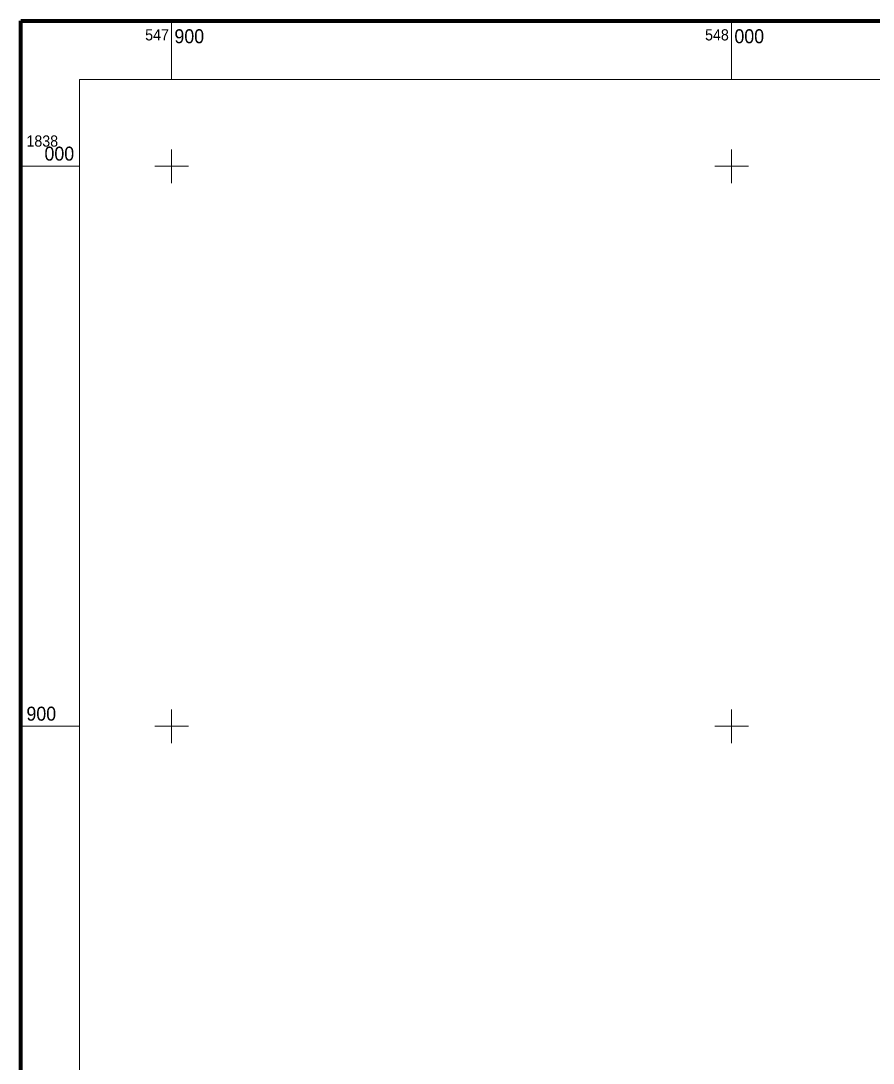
# Model space of a CAD drawing. Header units: metres. Extents: x 547873 to 548420, y 1837499 to 1838035.
# Drawn here: x 547873.1 to 548025.3, y 1837839.8 to 1838026 of the extents above; entities that cross this region are included whole.
import ezdxf
from ezdxf.enums import TextEntityAlignment as Align

# ---------------------------------------------------------------- set-up
doc = ezdxf.new("R2010")
doc.units = ezdxf.units.M
doc.header["$LTSCALE"] = 0.2
doc.layers.add('63', color=7, linetype='Continuous', lineweight=13)

msp = doc.modelspace()

# ---------------------------------------------------------------- linework, layer by layer
at = {"layer": '63'}
for p, q in [((547900, 1838015.46), (547900, 1838025.96)), ((548000, 1838015.46), (548000, 1838025.96)), ((547900, 1837997), (547900, 1838003)), ((548000, 1837997), (548000, 1838003)), ((547883.57, 1838000), (547873.07, 1838000)), ((547897, 1838000), (547903, 1838000)), ((547997, 1838000), (548003, 1838000)), ((547900, 1837897), (547900, 1837903)), ((548000, 1837897), (548000, 1837903)), ((547883.57, 1837900), (547873.07, 1837900)), ((547897, 1837900), (547903, 1837900)), ((547997, 1837900), (548003, 1837900))]:
    msp.add_line(p, q, dxfattribs=at)
at = {"layer": '63', "lineweight": 70}
msp.add_lwpolyline([(547873.07, 1838025.96), (548419.85, 1838025.96), (548419.85, 1837499.44), (547873.07, 1837499.44)], close=True, dxfattribs=at)
at = {"layer": '63'}
msp.add_lwpolyline([(547883.57, 1838015.46), (548409.35, 1838015.46), (548409.35, 1837509.94), (547883.57, 1837509.94)], close=True, dxfattribs=at)

# ---------------------------------------------------------------- texts
at = {"layer": '63', "width": 0.95}
for s, height, p in [('547', 2, (547899.51, 1838022.46)), ('548', 2, (547999.5, 1838022.46)), ('000', 2.5, (547882.59, 1838001))]:
    msp.add_text(s, height=height, dxfattribs=at).set_placement(p, align=Align.RIGHT)
for s, height, p in [('900', 2.5, (547900.5, 1838021.96)), ('000', 2.5, (548000.5, 1838021.96)), ('1838', 2, (547874.07, 1838003.5)), ('900', 2.5, (547874.07, 1837901))]:
    msp.add_text(s, height=height, dxfattribs=at).set_placement(p)

doc.saveas('drawing.dxf')
